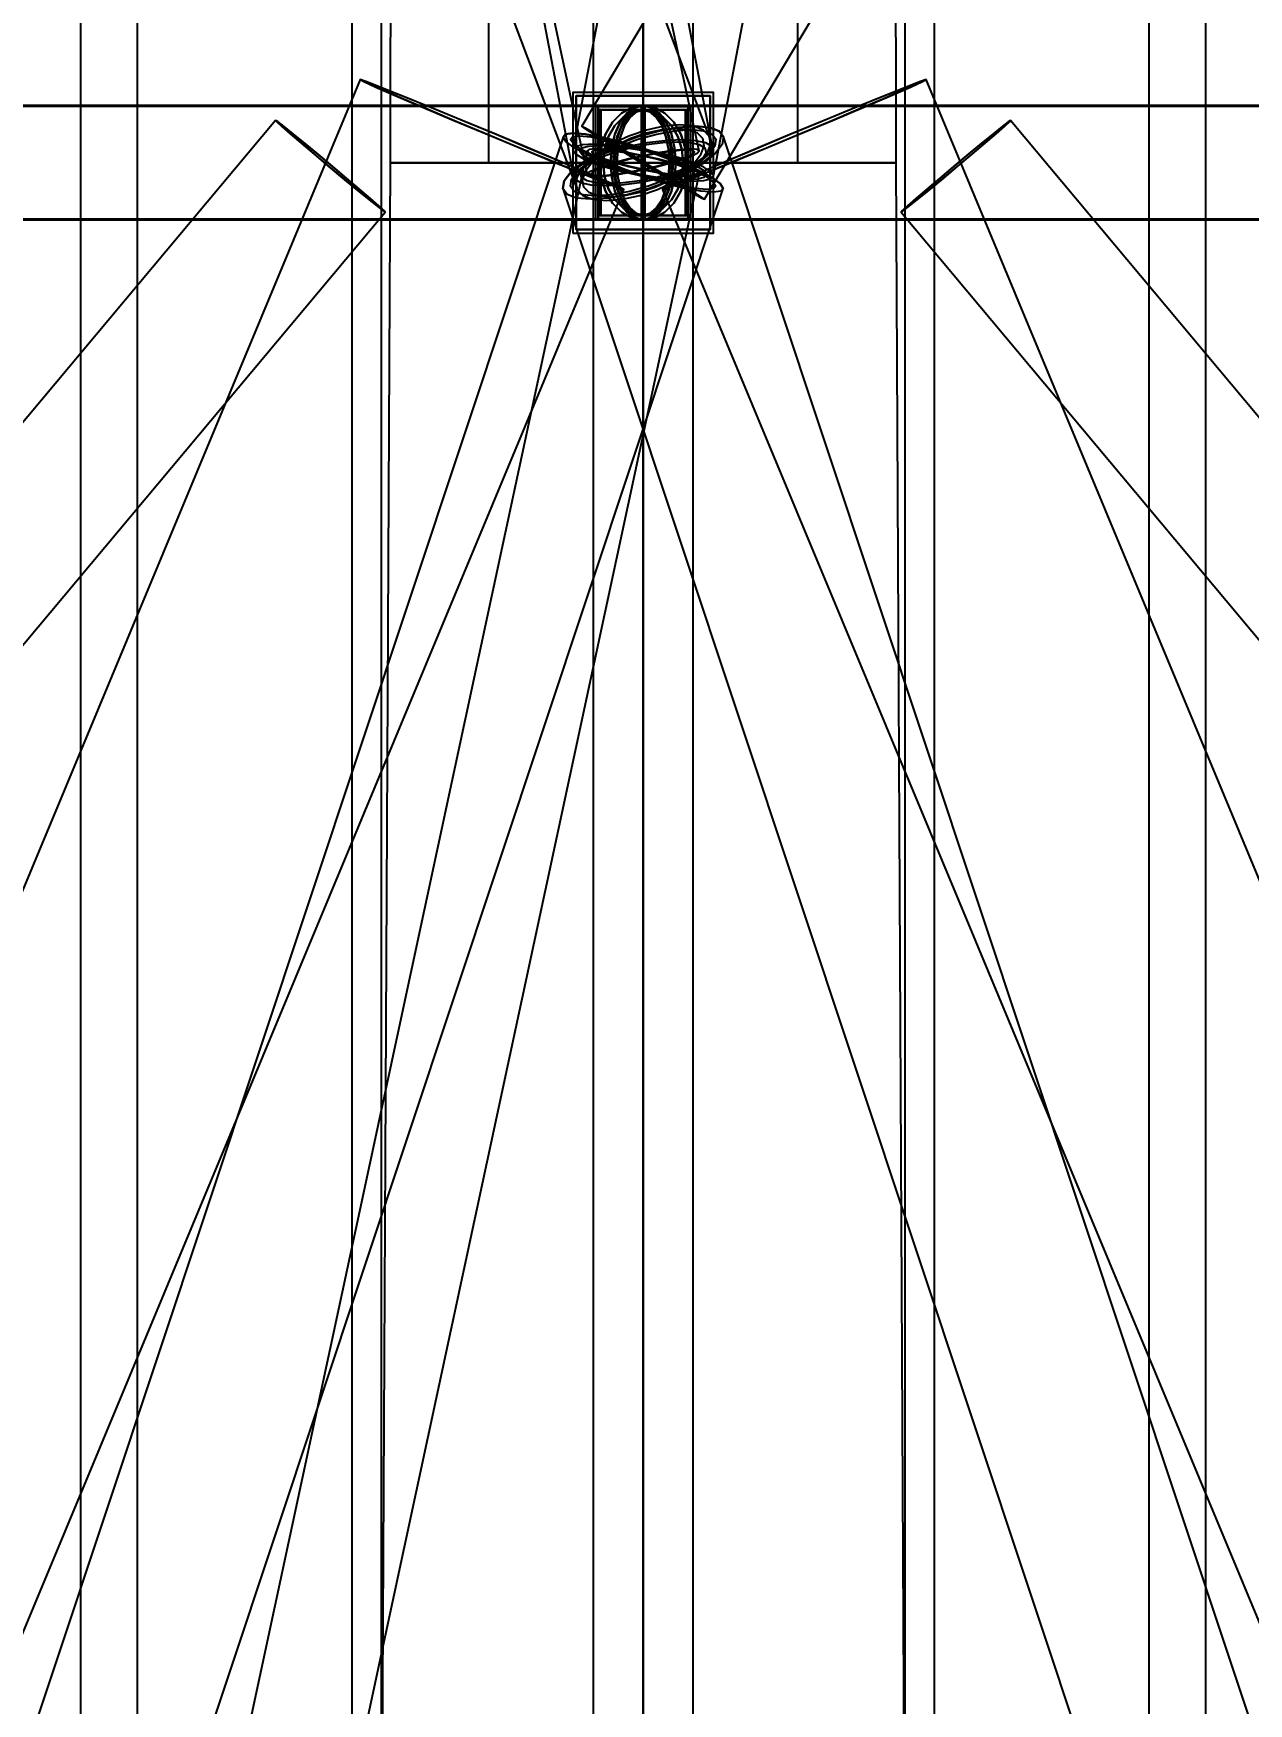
# Model space of a CAD drawing. Header units: millimetres. Extents: x -123812 to 252100, y -3000 to 639000.
# Drawn here: x -2169 to 2153, y 44520 to 50460 of the extents above; entities that cross this region are included whole.
import ezdxf

# ---------------------------------------------------------------- set-up
doc = ezdxf.new("R2010")
doc.units = ezdxf.units.MM
for name, color, linetype, lineweight in [('D-BMK-AXIS', 7, 'Continuous', 13), ('D-STR-CORE', 7, 'Continuous', 25), ('D-STR-DIM', 7, 'Continuous', 13), ('D-STR-STRC', 7, 'Continuous', 25)]:
    doc.layers.add(name, color=color, linetype=linetype, lineweight=lineweight)
doc.styles.add('OpenSansCondensed-Light', font='OpenSansCondensed-Light.ttf')
doc.styles.add('TOWER_UNICODE', font='Arial Unicode.ttf')
doc.dimstyles.new('EZDXF', dxfattribs={"dimtxt": 0.25, "dimasz": 0.175, "dimexe": 0.375, "dimexo": 0.125, "dimgap": 0.1, "dimtad": 1, "dimlfac": 100, "dimzin": 12, "dimdsep": 46, "dimtxsty": 'OpenSansCondensed-Light', "dimblk": 'ARCHTICK', "dimcen": 2.5, "dimazin": 3, "dimtfac": 0.5, "dimtmove": 2, "dimatfit": 3})

# ---------------------------------------------------------------- blocks, each defined once
blk = doc.blocks.new('_ARCHTICK')
at = {"color": 0, "linetype": 'BYBLOCK', "const_width": 0.15}
blk.add_lwpolyline([(-0.5, -0.5), (0.5, 0.5)], dxfattribs=at)

msp = doc.modelspace()

# ---------------------------------------------------------------- linework, layer by layer
at = {"layer": 'D-BMK-AXIS'}
msp.add_line((0, -3000), (0, 639000), dxfattribs=at)
at = {"layer": 'D-STR-CORE'}
for points in [[(-2828.4, 0), (-2828.4, 100000), (-1800, 100000), (-1800, 0)], [(-2828.4, 0), (-2828.4, 100000), (-1800, 100000), (-1800, 0)], [(-2000, 0), (-2000, 100000), (-931.7, 100000), (-931.7, 0)], [(-2000, 0), (-2000, 100000), (-931.7, 100000), (-931.7, 0)], [(-1035.3, 0), (-1035.3, 100000), (0, 100000), (0, 0)], [(-1035.3, 0), (-1035.3, 100000), (0, 100000), (0, 0)], [(0, 0), (0, 100000), (1035.3, 100000), (1035.3, 0)], [(0, 0), (0, 100000), (1035.3, 100000), (1035.3, 0)], [(931.7, 0), (931.7, 100000), (2000, 100000), (2000, 0)], [(931.7, 0), (931.7, 100000), (2000, 100000), (2000, 0)], [(1800, 0), (1800, 100000), (2828.4, 100000), (2828.4, 0)], [(1800, 0), (1800, 100000), (2828.4, 100000), (2828.4, 0)]]:
    msp.add_lwpolyline(points, close=True, dxfattribs=at)
at = {"layer": 'D-STR-STRC'}
for points in [[(-5568.1, 74958), (-198.7, 49958), (-192, 49952.9), (-172.1, 49951.1), (-140.5, 49952.6), (-99.4, 49957.3), (-51.4, 49965), (0, 49975), (51.4, 49986.7), (99.4, 49999.4), (140.5, 50012), (172.1, 50023.9), (192, 50034.1), (198.7, 50042), (-5170.6, 75042)], [(-5028.9, 74959.4), (-249.4, 49959.4), (-244.4, 49942.6), (-222.7, 49929.7), (-185.9, 49921.6), (-136.4, 49918.8), (-77.6, 49921.6), (-13.5, 49929.7), (51.6, 49942.6), (113.1, 49959.4), (166.9, 49979), (209.3, 50000), (237.5, 50021), (249.4, 50040.6), (-4530.1, 75040.6)], [(4529.9, 75046.1), (-249.6, 50046.1), (-241.1, 50032.2), (-216.2, 50016.2), (-176.5, 49999), (-124.8, 49982), (-64.6, 49966.1), (0, 49952.6), (64.6, 49942.3), (124.8, 49935.9), (176.5, 49933.9), (216.2, 49936.4), (241.1, 49943.2), (249.6, 49953.9), (5029.1, 74953.9)], [(7226.7, 62630), (-218.1, 50130), (-212.3, 50125.6), (-192.1, 50112.6), (-158.7, 50091.9), (-114.6, 50065), (-62.6, 50033.6), (-6.3, 50000), (50.3, 49966.4), (103.6, 49935), (149.8, 49908.1), (185.7, 49887.4), (209.1, 49874.4), (218.1, 49870), (7663, 62370)], [(-4950.6, 62405.1), (-235.3, 49905.1), (-214.2, 49883.7), (-178.5, 49870.3), (-130.6, 49865.7), (-73.8, 49870.3), (-12.1, 49883.7), (50.6, 49905.1), (109.7, 49932.9), (161.4, 49965.2), (202.1, 50000), (229, 50034.8), (240.3, 50067.1), (235.3, 50094.9), (-4480.1, 62594.9)], [(-5316.2, 37304.6), (-68.5, 49904.6), (-80.6, 49911.3), (-123.8, 49930.8), (-195.1, 49961.8), (-289.8, 50002.3), (-401.3, 50049.4), (-522.1, 50100), (-643.9, 50150.6), (-758.5, 50197.7), (-858, 50238.2), (-935.6, 50269.2), (-986.1, 50288.7), (-1006, 50295.4), (-6253.6, 37695.4)], [(6253.6, 37695.4), (1006, 50295.4), (986.1, 50288.7), (935.6, 50269.2), (858, 50238.2), (758.5, 50197.7), (643.9, 50150.6), (522.1, 50100), (401.3, 50049.4), (289.8, 50002.3), (195.1, 49961.8), (123.8, 49930.8), (80.6, 49911.3), (68.5, 49904.6), (5316.2, 37304.6)], [(-7648.3, 49796.8), (0, 49796.8), (1.5, 49803.7), (2.9, 49824), (4, 49856.3), (5, 49898.4), (5.5, 49947.4), (5.7, 50000), (5.5, 50052.6), (5, 50101.6), (4, 50143.7), (2.9, 50176), (1.5, 50196.3), (0, 50203.2), (-7648.3, 50203.2)], [(-5369.4, 49796.8), (0, 49796.8), (26.3, 49803.7), (50.8, 49824), (71.8, 49856.3), (88, 49898.4), (98.1, 49947.4), (101.6, 50000), (98.1, 50052.6), (88, 50101.6), (71.8, 50143.7), (50.8, 50176), (26.3, 50196.3), (0, 50203.2), (-5369.4, 50203.2)], [(-5369.4, 49796.8), (0, 49796.8), (26.3, 49803.7), (50.8, 49824), (71.8, 49856.3), (88, 49898.4), (98.1, 49947.4), (101.6, 50000), (98.1, 50052.6), (88, 50101.6), (71.8, 50143.7), (50.8, 50176), (26.3, 50196.3), (0, 50203.2), (-5369.4, 50203.2)], [(-4641.6, 49796.8), (0, 49796.8), (40, 49803.7), (77.2, 49824), (109.2, 49856.3), (133.7, 49898.4), (149.1, 49947.4), (154.4, 50000), (149.1, 50052.6), (133.7, 50101.6), (109.2, 50143.7), (77.2, 50176), (40, 50196.3), (0, 50203.2), (-4641.6, 50203.2)], [(-4641.6, 49796.8), (0, 49796.8), (30, 49803.7), (57.9, 49824), (82, 49856.3), (100.4, 49898.4), (111.9, 49947.4), (115.9, 50000), (111.9, 50052.6), (100.4, 50101.6), (82, 50143.7), (57.9, 50176), (30, 50196.3), (0, 50203.2), (-4641.6, 50203.2)], [(-4641.6, 49796.8), (0, 49796.8), (40, 49803.7), (77.2, 49824), (109.2, 49856.3), (133.7, 49898.4), (149.1, 49947.4), (154.4, 50000), (149.1, 50052.6), (133.7, 50101.6), (109.2, 50143.7), (77.2, 50176), (40, 50196.3), (0, 50203.2), (-4641.6, 50203.2)], [(4641.6, 50203.2), (0, 50203.2), (-40, 50196.3), (-77.2, 50176), (-109.2, 50143.7), (-133.7, 50101.6), (-149.1, 50052.6), (-154.4, 50000), (-149.1, 49947.4), (-133.7, 49898.4), (-109.2, 49856.3), (-77.2, 49824), (-40, 49803.7), (0, 49796.8), (4641.6, 49796.8)], [(4641.6, 50203.2), (0, 50203.2), (-40, 50196.3), (-77.2, 50176), (-109.2, 50143.7), (-133.7, 50101.6), (-149.1, 50052.6), (-154.4, 50000), (-149.1, 49947.4), (-133.7, 49898.4), (-109.2, 49856.3), (-77.2, 49824), (-40, 49803.7), (0, 49796.8), (4641.6, 49796.8)], [(4641.6, 50203.2), (0, 50203.2), (-30, 50196.3), (-57.9, 50176), (-82, 50143.7), (-100.4, 50101.6), (-111.9, 50052.6), (-115.9, 50000), (-111.9, 49947.4), (-100.4, 49898.4), (-82, 49856.3), (-57.9, 49824), (-30, 49803.7), (0, 49796.8), (4641.6, 49796.8)], [(5369.4, 50203.2), (0, 50203.2), (-26.3, 50196.3), (-50.8, 50176), (-71.8, 50143.7), (-88, 50101.6), (-98.1, 50052.6), (-101.6, 50000), (-98.1, 49947.4), (-88, 49898.4), (-71.8, 49856.3), (-50.8, 49824), (-26.3, 49803.7), (0, 49796.8), (5369.4, 49796.8)], [(5369.4, 50203.2), (0, 50203.2), (-26.3, 50196.3), (-50.8, 50176), (-71.8, 50143.7), (-88, 50101.6), (-98.1, 50052.6), (-101.6, 50000), (-98.1, 49947.4), (-88, 49898.4), (-71.8, 49856.3), (-50.8, 49824), (-26.3, 49803.7), (0, 49796.8), (5369.4, 49796.8)], [(7648.3, 50203.2), (0, 50203.2), (-1.5, 50196.3), (-2.9, 50176), (-4, 50143.7), (-5, 50101.6), (-5.5, 50052.6), (-5.7, 50000), (-5.5, 49947.4), (-5, 49898.4), (-4, 49856.3), (-2.9, 49824), (-1.5, 49803.7), (0, 49796.8), (7648.3, 49796.8)], [(-11235.9, 37495.8), (-917.8, 49824.6), (-922.5, 49830.2), (-940.2, 49846.5), (-969.6, 49872.4), (-1008.8, 49906.2), (-1055, 49945.5), (-1105.1, 49987.7), (-1155.7, 50029.9), (-1203.4, 50069.2), (-1244.9, 50103), (-1277.4, 50128.9), (-1298.6, 50145.2), (-1307.1, 50150.7), (-11625.2, 37822)], [(11625.2, 37822), (1307.1, 50150.7), (1298.6, 50145.2), (1277.4, 50128.9), (1244.9, 50103), (1203.4, 50069.2), (1155.7, 50029.9), (1105.1, 49987.7), (1055, 49945.5), (1008.8, 49906.2), (969.6, 49872.4), (940.2, 49846.5), (922.5, 49830.2), (917.8, 49824.6), (11235.9, 37495.8)], [(-3873.4, 37408.9), (285, 49908.9), (273.8, 49925.6), (243.9, 49947.4), (197.4, 49972.8), (137.5, 50000), (68.2, 50027.2), (-5.8, 50052.6), (-79.4, 50074.4), (-147.5, 50091.1), (-205.6, 50101.6), (-249.7, 50105.2), (-276.8, 50101.6), (-285, 50091.1), (-4443.5, 37591.1)], [(4443.9, 37592), (285.4, 50092), (270.3, 50112.6), (236.7, 50125.6), (186.9, 50130.1), (124.5, 50125.6), (53.5, 50112.6), (-21.1, 50092), (-94.2, 50065), (-160.9, 50033.7), (-216.7, 50000), (-257.7, 49966.3), (-281.2, 49935), (-285.4, 49908), (3873, 37408)], [(-5170.6, 24958), (198.7, 49958), (192, 49965.9), (172.1, 49976.1), (140.5, 49988), (99.4, 50000.6), (51.4, 50013.3), (0, 50025), (-51.4, 50035), (-99.4, 50042.7), (-140.5, 50047.4), (-172.1, 50048.9), (-192, 50047.1), (-198.7, 50042), (-5568.1, 25042)]]:
    msp.add_lwpolyline(points, dxfattribs=at)
for points in [[(-177.8, 50000), (177.8, 50000), (177.8, 75000), (-177.8, 75000)], [(-177.8, 50000), (177.8, 50000), (177.8, 75000), (-177.8, 75000)], [(-900, 50000), (900, 50000), (883.5, 62500), (-883.5, 62500)], [(-900, 50000), (900, 50000), (883.5, 62500), (-883.5, 62500)], [(-550, 50000), (550, 50000), (548.8, 62500), (-548.8, 62500)], [(-552.4, 50100), (-430.6, 50049.4), (-316, 50002.3), (-216.5, 49961.8), (-138.9, 49930.8), (-88.4, 49911.3), (-68.5, 49904.6), (-80.6, 49911.3), (-123.8, 49930.8), (-195.1, 49961.8), (-289.8, 50002.3), (-401.3, 50049.4), (-522.1, 50100), (-643.9, 50150.6), (-758.5, 50197.7), (-858, 50238.2), (-935.6, 50269.2), (-986.1, 50288.7), (-1006, 50295.4), (-993.9, 50288.7), (-950.7, 50269.2), (-879.4, 50238.2), (-784.7, 50197.7), (-673.2, 50150.6)], [(-551.2, 50100), (-439, 50053.4), (-333.4, 50010), (-241.8, 49972.7), (-170.3, 49944.1), (-123.8, 49926.1), (-105.4, 49920), (-116.5, 49926.1), (-156.3, 49944.1), (-222.1, 49972.7), (-309.3, 50010), (-412, 50053.4), (-523.3, 50100), (-635.5, 50146.6), (-741.1, 50190), (-832.7, 50227.3), (-904.2, 50255.9), (-950.7, 50273.9), (-969.1, 50280), (-958, 50273.9), (-918.2, 50255.9), (-852.4, 50227.3), (-765.2, 50190), (-662.5, 50146.6)], [(522.1, 50100), (401.3, 50049.4), (289.8, 50002.3), (195.1, 49961.8), (123.8, 49930.8), (80.6, 49911.3), (68.5, 49904.6), (88.4, 49911.3), (138.9, 49930.8), (216.5, 49961.8), (316, 50002.3), (430.6, 50049.4), (552.4, 50100), (673.2, 50150.6), (784.7, 50197.7), (879.4, 50238.2), (950.7, 50269.2), (993.9, 50288.7), (1006, 50295.4), (986.1, 50288.7), (935.6, 50269.2), (858, 50238.2), (758.5, 50197.7), (643.9, 50150.6)], [(523.3, 50100), (412, 50053.4), (309.3, 50010), (222.1, 49972.7), (156.3, 49944.1), (116.5, 49926.1), (105.4, 49920), (123.8, 49926.1), (170.3, 49944.1), (241.8, 49972.7), (333.4, 50010), (439, 50053.4), (551.2, 50100), (662.5, 50146.6), (765.2, 50190), (852.4, 50227.3), (918.2, 50255.9), (958, 50273.9), (969.1, 50280), (950.7, 50273.9), (904.2, 50255.9), (832.7, 50227.3), (741.1, 50190), (635.5, 50146.6)], [(-13832.8, 49800), (5.5, 49800), (5.5, 50200), (-13832.8, 50200)], [(-8521, 49800), (169.4, 49800), (169.4, 50200), (-8521, 50200)], [(-8511.5, 49800), (159.8, 49800), (159.8, 50200), (-8511.5, 50200)], [(-250, 49750), (250, 49750), (250, 50250), (-250, 50250)], [(-250, 49750), (250, 49750), (250, 50250), (-250, 50250)], [(-238, 50238), (238, 50238), (238, 49762), (-238, 49762)], [(238, 50238), (-238, 50238), (-238, 49762), (238, 49762)], [(169.4, 50200), (-169.4, 50200), (-169.4, 49800), (169.4, 49800)], [(159.8, 50200), (-159.8, 50200), (-159.8, 49800), (159.8, 49800)], [(-159.8, 49800), (8511.5, 49800), (8511.5, 50200), (-159.8, 50200)], [(-159.8, 50200), (159.8, 50200), (159.8, 49800), (-159.8, 49800)], [(-154.4, 50000), (-149.1, 49947.4), (-133.7, 49898.4), (-109.2, 49856.3), (-77.2, 49824), (-40, 49803.7), (0, 49796.8), (40, 49803.7), (77.2, 49824), (109.2, 49856.3), (133.7, 49898.4), (149.1, 49947.4), (154.4, 50000), (149.1, 50052.6), (133.7, 50101.6), (109.2, 50143.7), (77.2, 50176), (40, 50196.3), (0, 50203.2), (-40, 50196.3), (-77.2, 50176), (-109.2, 50143.7), (-133.7, 50101.6), (-149.1, 50052.6)], [(154.4, 50000), (149.1, 49947.4), (133.7, 49898.4), (109.2, 49856.3), (77.2, 49824), (40, 49803.7), (0, 49796.8), (-40, 49803.7), (-77.2, 49824), (-109.2, 49856.3), (-133.7, 49898.4), (-149.1, 49947.4), (-154.4, 50000), (-149.1, 50052.6), (-133.7, 50101.6), (-109.2, 50143.7), (-77.2, 50176), (-40, 50196.3), (0, 50203.2), (40, 50196.3), (77.2, 50176), (109.2, 50143.7), (133.7, 50101.6), (149.1, 50052.6)], [(-154.4, 50000), (-149.1, 49947.4), (-133.7, 49898.4), (-109.2, 49856.3), (-77.2, 49824), (-40, 49803.7), (0, 49796.8), (40, 49803.7), (77.2, 49824), (109.2, 49856.3), (133.7, 49898.4), (149.1, 49947.4), (154.4, 50000), (149.1, 50052.6), (133.7, 50101.6), (109.2, 50143.7), (77.2, 50176), (40, 50196.3), (0, 50203.2), (-40, 50196.3), (-77.2, 50176), (-109.2, 50143.7), (-133.7, 50101.6), (-149.1, 50052.6)], [(154.4, 50000), (149.1, 49947.4), (133.7, 49898.4), (109.2, 49856.3), (77.2, 49824), (40, 49803.7), (0, 49796.8), (-40, 49803.7), (-77.2, 49824), (-109.2, 49856.3), (-133.7, 49898.4), (-149.1, 49947.4), (-154.4, 50000), (-149.1, 50052.6), (-133.7, 50101.6), (-109.2, 50143.7), (-77.2, 50176), (-40, 50196.3), (0, 50203.2), (40, 50196.3), (77.2, 50176), (109.2, 50143.7), (133.7, 50101.6), (149.1, 50052.6)], [(115.9, 50000), (111.9, 49947.4), (100.4, 49898.4), (82, 49856.3), (57.9, 49824), (30, 49803.7), (0, 49796.8), (-30, 49803.7), (-57.9, 49824), (-82, 49856.3), (-100.4, 49898.4), (-111.9, 49947.4), (-115.9, 50000), (-111.9, 50052.6), (-100.4, 50101.6), (-82, 50143.7), (-57.9, 50176), (-30, 50196.3), (0, 50203.2), (30, 50196.3), (57.9, 50176), (82, 50143.7), (100.4, 50101.6), (111.9, 50052.6)], [(-115.9, 50000), (-111.9, 49947.4), (-100.4, 49898.4), (-82, 49856.3), (-57.9, 49824), (-30, 49803.7), (0, 49796.8), (30, 49803.7), (57.9, 49824), (82, 49856.3), (100.4, 49898.4), (111.9, 49947.4), (115.9, 50000), (111.9, 50052.6), (100.4, 50101.6), (82, 50143.7), (57.9, 50176), (30, 50196.3), (0, 50203.2), (-30, 50196.3), (-57.9, 50176), (-82, 50143.7), (-100.4, 50101.6), (-111.9, 50052.6)], [(-101.6, 50000), (-98.1, 49947.4), (-88, 49898.4), (-71.8, 49856.3), (-50.8, 49824), (-26.3, 49803.7), (0, 49796.8), (26.3, 49803.7), (50.8, 49824), (71.8, 49856.3), (88, 49898.4), (98.1, 49947.4), (101.6, 50000), (98.1, 50052.6), (88, 50101.6), (71.8, 50143.7), (50.8, 50176), (26.3, 50196.3), (0, 50203.2), (-26.3, 50196.3), (-50.8, 50176), (-71.8, 50143.7), (-88, 50101.6), (-98.1, 50052.6)], [(-101.6, 50000), (-98.1, 49947.4), (-88, 49898.4), (-71.8, 49856.3), (-50.8, 49824), (-26.3, 49803.7), (0, 49796.8), (26.3, 49803.7), (50.8, 49824), (71.8, 49856.3), (88, 49898.4), (98.1, 49947.4), (101.6, 50000), (98.1, 50052.6), (88, 50101.6), (71.8, 50143.7), (50.8, 50176), (26.3, 50196.3), (0, 50203.2), (-26.3, 50196.3), (-50.8, 50176), (-71.8, 50143.7), (-88, 50101.6), (-98.1, 50052.6)], [(101.6, 50000), (98.1, 49947.4), (88, 49898.4), (71.8, 49856.3), (50.8, 49824), (26.3, 49803.7), (0, 49796.8), (-26.3, 49803.7), (-50.8, 49824), (-71.8, 49856.3), (-88, 49898.4), (-98.1, 49947.4), (-101.6, 50000), (-98.1, 50052.6), (-88, 50101.6), (-71.8, 50143.7), (-50.8, 50176), (-26.3, 50196.3), (0, 50203.2), (26.3, 50196.3), (50.8, 50176), (71.8, 50143.7), (88, 50101.6), (98.1, 50052.6)], [(101.6, 50000), (98.1, 49947.4), (88, 49898.4), (71.8, 49856.3), (50.8, 49824), (26.3, 49803.7), (0, 49796.8), (-26.3, 49803.7), (-50.8, 49824), (-71.8, 49856.3), (-88, 49898.4), (-98.1, 49947.4), (-101.6, 50000), (-98.1, 50052.6), (-88, 50101.6), (-71.8, 50143.7), (-50.8, 50176), (-26.3, 50196.3), (0, 50203.2), (26.3, 50196.3), (50.8, 50176), (71.8, 50143.7), (88, 50101.6), (98.1, 50052.6)], [(-5.7, 50000), (-5.5, 49947.4), (-5, 49898.4), (-4, 49856.3), (-2.9, 49824), (-1.5, 49803.7), (0, 49796.8), (1.5, 49803.7), (2.9, 49824), (4, 49856.3), (5, 49898.4), (5.5, 49947.4), (5.7, 50000), (5.5, 50052.6), (5, 50101.6), (4, 50143.7), (2.9, 50176), (1.5, 50196.3), (0, 50203.2), (-1.5, 50196.3), (-2.9, 50176), (-4, 50143.7), (-5, 50101.6), (-5.5, 50052.6)], [(5.7, 50000), (5.5, 49947.4), (5, 49898.4), (4, 49856.3), (2.9, 49824), (1.5, 49803.7), (0, 49796.8), (-1.5, 49803.7), (-2.9, 49824), (-4, 49856.3), (-5, 49898.4), (-5.5, 49947.4), (-5.7, 50000), (-5.5, 50052.6), (-5, 50101.6), (-4, 50143.7), (-2.9, 50176), (-1.5, 50196.3), (0, 50203.2), (1.5, 50196.3), (2.9, 50176), (4, 50143.7), (5, 50101.6), (5.5, 50052.6)], [(5.5, 50200), (-5.5, 50200), (-5.5, 49800), (5.5, 49800)], [(-5.5, 49800), (13832.8, 49800), (13832.8, 50200), (-5.5, 50200)], [(-5.5, 50200), (5.5, 50200), (5.5, 49800), (-5.5, 49800)], [(-1119.8, 49987.7), (-1069.2, 49945.5), (-1021.5, 49906.2), (-980, 49872.4), (-947.6, 49846.5), (-926.3, 49830.2), (-917.8, 49824.6), (-922.5, 49830.2), (-940.2, 49846.5), (-969.6, 49872.4), (-1008.8, 49906.2), (-1055, 49945.5), (-1105.1, 49987.7), (-1155.7, 50029.9), (-1203.4, 50069.2), (-1244.9, 50103), (-1277.4, 50128.9), (-1298.6, 50145.2), (-1307.1, 50150.7), (-1302.4, 50145.2), (-1284.7, 50128.9), (-1255.3, 50103), (-1216.2, 50069.2), (-1170, 50029.9)], [(-1119.1, 49987.7), (-1073.5, 49949.6), (-1030.5, 49914.2), (-993.1, 49883.7), (-963.8, 49860.4), (-944.7, 49845.7), (-937, 49840.7), (-941.2, 49845.7), (-957.2, 49860.4), (-983.7, 49883.7), (-1019, 49914.2), (-1060.6, 49949.6), (-1105.8, 49987.7), (-1151.5, 50025.7), (-1194.5, 50061.2), (-1231.9, 50091.6), (-1261.2, 50115), (-1280.3, 50129.7), (-1288, 50134.7), (-1283.7, 50129.7), (-1267.8, 50115), (-1241.3, 50091.6), (-1206, 50061.2), (-1164.3, 50025.7)], [(-202.1, 50000), (-229, 49965.2), (-240.3, 49932.9), (-235.3, 49905.1), (-214.2, 49883.7), (-178.5, 49870.3), (-130.6, 49865.7), (-73.8, 49870.3), (-12.1, 49883.7), (50.6, 49905.1), (109.7, 49932.9), (161.4, 49965.2), (202.1, 50000), (229, 50034.8), (240.3, 50067.1), (235.3, 50094.9), (214.2, 50116.3), (178.5, 50129.7), (130.6, 50134.3), (73.8, 50129.7), (12.1, 50116.3), (-50.6, 50094.9), (-109.7, 50067.1), (-161.4, 50034.8)], [(159.2, 50188), (-159.2, 50188), (-159.2, 49812), (159.2, 49812)], [(150.2, 50188), (-150.2, 50188), (-150.2, 49812), (150.2, 49812)], [(-150.2, 50188), (150.2, 50188), (150.2, 49812), (-150.2, 49812)], [(-142.2, 50000), (-137.4, 49951.5), (-123.2, 49906.4), (-100.6, 49867.6), (-71.1, 49837.9), (-36.8, 49819.2), (0, 49812.8), (36.8, 49819.2), (71.1, 49837.9), (100.6, 49867.6), (123.2, 49906.4), (137.4, 49951.5), (142.2, 50000), (137.4, 50048.5), (123.2, 50093.6), (100.6, 50132.4), (71.1, 50162.1), (36.8, 50180.8), (0, 50187.2), (-36.8, 50180.8), (-71.1, 50162.1), (-100.6, 50132.4), (-123.2, 50093.6), (-137.4, 50048.5)], [(142.2, 50000), (137.4, 49951.5), (123.2, 49906.4), (100.6, 49867.6), (71.1, 49837.9), (36.8, 49819.2), (0, 49812.8), (-36.8, 49819.2), (-71.1, 49837.9), (-100.6, 49867.6), (-123.2, 49906.4), (-137.4, 49951.5), (-142.2, 50000), (-137.4, 50048.5), (-123.2, 50093.6), (-100.6, 50132.4), (-71.1, 50162.1), (-36.8, 50180.8), (0, 50187.2), (36.8, 50180.8), (71.1, 50162.1), (100.6, 50132.4), (123.2, 50093.6), (137.4, 50048.5)], [(-142.2, 50000), (-137.4, 49951.5), (-123.2, 49906.4), (-100.6, 49867.6), (-71.1, 49837.9), (-36.8, 49819.2), (0, 49812.8), (36.8, 49819.2), (71.1, 49837.9), (100.6, 49867.6), (123.2, 49906.4), (137.4, 49951.5), (142.2, 50000), (137.4, 50048.5), (123.2, 50093.6), (100.6, 50132.4), (71.1, 50162.1), (36.8, 50180.8), (0, 50187.2), (-36.8, 50180.8), (-71.1, 50162.1), (-100.6, 50132.4), (-123.2, 50093.6), (-137.4, 50048.5)], [(142.2, 50000), (137.4, 49951.5), (123.2, 49906.4), (100.6, 49867.6), (71.1, 49837.9), (36.8, 49819.2), (0, 49812.8), (-36.8, 49819.2), (-71.1, 49837.9), (-100.6, 49867.6), (-123.2, 49906.4), (-137.4, 49951.5), (-142.2, 50000), (-137.4, 50048.5), (-123.2, 50093.6), (-100.6, 50132.4), (-71.1, 50162.1), (-36.8, 50180.8), (0, 50187.2), (36.8, 50180.8), (71.1, 50162.1), (100.6, 50132.4), (123.2, 50093.6), (137.4, 50048.5)], [(106.8, 50000), (103.1, 49951.5), (92.5, 49906.4), (75.5, 49867.6), (53.4, 49837.9), (27.6, 49819.2), (0, 49812.8), (-27.6, 49819.2), (-53.4, 49837.9), (-75.5, 49867.6), (-92.5, 49906.4), (-103.1, 49951.5), (-106.8, 50000), (-103.1, 50048.5), (-92.5, 50093.6), (-75.5, 50132.4), (-53.4, 50162.1), (-27.6, 50180.8), (0, 50187.2), (27.6, 50180.8), (53.4, 50162.1), (75.5, 50132.4), (92.5, 50093.6), (103.1, 50048.5)], [(-106.8, 50000), (-103.1, 49951.5), (-92.5, 49906.4), (-75.5, 49867.6), (-53.4, 49837.9), (-27.6, 49819.2), (0, 49812.8), (27.6, 49819.2), (53.4, 49837.9), (75.5, 49867.6), (92.5, 49906.4), (103.1, 49951.5), (106.8, 50000), (103.1, 50048.5), (92.5, 50093.6), (75.5, 50132.4), (53.4, 50162.1), (27.6, 50180.8), (0, 50187.2), (-27.6, 50180.8), (-53.4, 50162.1), (-75.5, 50132.4), (-92.5, 50093.6), (-103.1, 50048.5)], [(-93.6, 50000), (-90.4, 49951.5), (-81.1, 49906.4), (-66.2, 49867.6), (-46.8, 49837.9), (-24.2, 49819.2), (0, 49812.8), (24.2, 49819.2), (46.8, 49837.9), (66.2, 49867.6), (81.1, 49906.4), (90.4, 49951.5), (93.6, 50000), (90.4, 50048.5), (81.1, 50093.6), (66.2, 50132.4), (46.8, 50162.1), (24.2, 50180.8), (0, 50187.2), (-24.2, 50180.8), (-46.8, 50162.1), (-66.2, 50132.4), (-81.1, 50093.6), (-90.4, 50048.5)], [(-93.6, 50000), (-90.4, 49951.5), (-81.1, 49906.4), (-66.2, 49867.6), (-46.8, 49837.9), (-24.2, 49819.2), (0, 49812.8), (24.2, 49819.2), (46.8, 49837.9), (66.2, 49867.6), (81.1, 49906.4), (90.4, 49951.5), (93.6, 50000), (90.4, 50048.5), (81.1, 50093.6), (66.2, 50132.4), (46.8, 50162.1), (24.2, 50180.8), (0, 50187.2), (-24.2, 50180.8), (-46.8, 50162.1), (-66.2, 50132.4), (-81.1, 50093.6), (-90.4, 50048.5)], [(93.6, 50000), (90.4, 49951.5), (81.1, 49906.4), (66.2, 49867.6), (46.8, 49837.9), (24.2, 49819.2), (0, 49812.8), (-24.2, 49819.2), (-46.8, 49837.9), (-66.2, 49867.6), (-81.1, 49906.4), (-90.4, 49951.5), (-93.6, 50000), (-90.4, 50048.5), (-81.1, 50093.6), (-66.2, 50132.4), (-46.8, 50162.1), (-24.2, 50180.8), (0, 50187.2), (24.2, 50180.8), (46.8, 50162.1), (66.2, 50132.4), (81.1, 50093.6), (90.4, 50048.5)], [(93.6, 50000), (90.4, 49951.5), (81.1, 49906.4), (66.2, 49867.6), (46.8, 49837.9), (24.2, 49819.2), (0, 49812.8), (-24.2, 49819.2), (-46.8, 49837.9), (-66.2, 49867.6), (-81.1, 49906.4), (-90.4, 49951.5), (-93.6, 50000), (-90.4, 50048.5), (-81.1, 50093.6), (-66.2, 50132.4), (-46.8, 50162.1), (-24.2, 50180.8), (0, 50187.2), (24.2, 50180.8), (46.8, 50162.1), (66.2, 50132.4), (81.1, 50093.6), (90.4, 50048.5)], [(-5.3, 50000), (-5.1, 49951.5), (-4.6, 49906.4), (-3.7, 49867.6), (-2.6, 49837.9), (-1.4, 49819.2), (0, 49812.8), (1.4, 49819.2), (2.6, 49837.9), (3.7, 49867.6), (4.6, 49906.4), (5.1, 49951.5), (5.3, 50000), (5.1, 50048.5), (4.6, 50093.6), (3.7, 50132.4), (2.6, 50162.1), (1.4, 50180.8), (0, 50187.2), (-1.4, 50180.8), (-2.6, 50162.1), (-3.7, 50132.4), (-4.6, 50093.6), (-5.1, 50048.5)], [(5.3, 50000), (5.1, 49951.5), (4.6, 49906.4), (3.7, 49867.6), (2.6, 49837.9), (1.4, 49819.2), (0, 49812.8), (-1.4, 49819.2), (-2.6, 49837.9), (-3.7, 49867.6), (-4.6, 49906.4), (-5.1, 49951.5), (-5.3, 50000), (-5.1, 50048.5), (-4.6, 50093.6), (-3.7, 50132.4), (-2.6, 50162.1), (-1.4, 50180.8), (0, 50187.2), (1.4, 50180.8), (2.6, 50162.1), (3.7, 50132.4), (4.6, 50093.6), (5.1, 50048.5)], [(5.1, 50188), (-5.1, 50188), (-5.1, 49812), (5.1, 49812)], [(-5.1, 50188), (5.1, 50188), (5.1, 49812), (-5.1, 49812)], [(1105.1, 49987.7), (1055, 49945.5), (1008.8, 49906.2), (969.6, 49872.4), (940.2, 49846.5), (922.5, 49830.2), (917.8, 49824.6), (926.3, 49830.2), (947.6, 49846.5), (980, 49872.4), (1021.5, 49906.2), (1069.2, 49945.5), (1119.8, 49987.7), (1170, 50029.9), (1216.2, 50069.2), (1255.3, 50103), (1284.7, 50128.9), (1302.4, 50145.2), (1307.1, 50150.7), (1298.6, 50145.2), (1277.4, 50128.9), (1244.9, 50103), (1203.4, 50069.2), (1155.7, 50029.9)], [(1105.8, 49987.7), (1060.6, 49949.6), (1019, 49914.2), (983.7, 49883.7), (957.2, 49860.4), (941.2, 49845.7), (937, 49840.7), (944.7, 49845.7), (963.8, 49860.4), (993.1, 49883.7), (1030.5, 49914.2), (1073.5, 49949.6), (1119.1, 49987.7), (1164.3, 50025.7), (1206, 50061.2), (1241.3, 50091.6), (1267.8, 50115), (1283.7, 50129.7), (1288, 50134.7), (1280.3, 50129.7), (1261.2, 50115), (1231.9, 50091.6), (1194.5, 50061.2), (1151.5, 50025.7)], [(216.7, 50000), (160.9, 49966.3), (94.2, 49935), (21.1, 49908), (-53.5, 49887.4), (-124.5, 49874.4), (-186.9, 49869.9), (-236.7, 49874.4), (-270.3, 49887.4), (-285.4, 49908), (-281.2, 49935), (-257.7, 49966.3), (-216.7, 50000), (-160.9, 50033.7), (-94.2, 50065), (-21.1, 50092), (53.5, 50112.6), (124.5, 50125.6), (186.9, 50130.1), (236.7, 50125.6), (270.3, 50112.6), (285.4, 50092), (281.2, 50065), (257.7, 50033.7)], [(137.5, 50000), (197.4, 49972.8), (243.9, 49947.4), (273.8, 49925.6), (285, 49908.9), (276.8, 49898.4), (249.7, 49894.8), (205.6, 49898.4), (147.5, 49908.9), (79.4, 49925.6), (5.8, 49947.4), (-68.2, 49972.8), (-137.5, 50000), (-197.4, 50027.2), (-243.9, 50052.6), (-273.8, 50074.4), (-285, 50091.1), (-276.8, 50101.6), (-249.7, 50105.2), (-205.6, 50101.6), (-147.5, 50091.1), (-79.4, 50074.4), (-5.8, 50052.6), (68.2, 50027.2)], [(196.5, 50000), (145.9, 49969.5), (85.4, 49941), (19.1, 49916.6), (-48.5, 49897.9), (-112.9, 49886.1), (-169.5, 49882.1), (-214.6, 49886.1), (-245, 49897.9), (-258.8, 49916.6), (-254.9, 49941), (-233.7, 49969.5), (-196.5, 50000), (-145.9, 50030.5), (-85.4, 50059), (-19.1, 50083.4), (48.5, 50102.1), (112.9, 50113.9), (169.5, 50117.9), (214.6, 50113.9), (245, 50102.1), (258.8, 50083.4), (254.9, 50059), (233.7, 50030.5)], [(124.7, 50000), (179, 49975.3), (221.2, 49952.3), (248.2, 49932.6), (258.4, 49917.4), (251, 49907.9), (226.4, 49904.7), (186.4, 49907.9), (133.7, 49917.4), (72, 49932.6), (5.2, 49952.3), (-61.8, 49975.3), (-124.7, 50000), (-179, 50024.7), (-221.2, 50047.7), (-248.2, 50067.4), (-258.4, 50082.6), (-251, 50092.1), (-226.4, 50095.3), (-186.4, 50092.1), (-133.7, 50082.6), (-72, 50067.4), (-5.2, 50047.7), (61.8, 50024.7)], [(-209.3, 50000), (-237.5, 49979), (-249.4, 49959.4), (-244.4, 49942.6), (-222.7, 49929.7), (-185.9, 49921.6), (-136.4, 49918.8), (-77.6, 49921.6), (-13.5, 49929.7), (51.6, 49942.6), (113.1, 49959.4), (166.9, 49979), (209.3, 50000), (237.5, 50021), (249.4, 50040.6), (244.4, 50057.4), (222.7, 50070.3), (185.9, 50078.4), (136.4, 50081.2), (77.6, 50078.4), (13.5, 50070.3), (-51.6, 50057.4), (-113.1, 50040.6), (-166.9, 50021)], [(6.3, 50000), (62.6, 49966.4), (114.6, 49935), (158.7, 49908.1), (192.1, 49887.4), (212.3, 49874.4), (218.1, 49870), (209.1, 49874.4), (185.7, 49887.4), (149.8, 49908.1), (103.6, 49935), (50.3, 49966.4), (-6.3, 50000), (-62.6, 50033.6), (-114.6, 50065), (-158.7, 50091.9), (-192.1, 50112.6), (-212.3, 50125.6), (-218.1, 50130), (-209.1, 50125.6), (-185.7, 50112.6), (-149.8, 50091.9), (-103.6, 50065), (-50.3, 50033.6)], [(-182.2, 50000), (-206.5, 49968.7), (-216.7, 49939.5), (-212.1, 49914.4), (-193.1, 49895.2), (-160.9, 49883.1), (-117.7, 49878.9), (-66.6, 49883.1), (-10.9, 49895.2), (45.6, 49914.4), (98.9, 49939.5), (145.5, 49968.7), (182.2, 50000), (206.5, 50031.3), (216.7, 50060.5), (212.1, 50085.6), (193.1, 50104.8), (160.9, 50116.9), (117.7, 50121.1), (66.6, 50116.9), (10.9, 50104.8), (-45.6, 50085.6), (-98.9, 50060.5), (-145.5, 50031.3)], [(5.7, 50000), (56.4, 49969.7), (103.3, 49941.4), (143.1, 49917.1), (173.2, 49898.5), (191.4, 49886.8), (196.7, 49882.8), (188.5, 49886.8), (167.5, 49898.5), (135, 49917.1), (93.4, 49941.4), (45.4, 49969.7), (-5.7, 50000), (-56.4, 50030.3), (-103.3, 50058.6), (-143.1, 50082.9), (-173.2, 50101.5), (-191.4, 50113.2), (-196.7, 50117.2), (-188.5, 50113.2), (-167.5, 50101.5), (-135, 50082.9), (-93.4, 50058.6), (-45.4, 50030.3)], [(0, 50047.4), (-64.6, 50057.7), (-124.8, 50064.1), (-176.5, 50066.1), (-216.2, 50063.6), (-241.1, 50056.8), (-249.6, 50046.1), (-241.1, 50032.2), (-216.2, 50016.2), (-176.5, 49999), (-124.8, 49982), (-64.6, 49966.1), (0, 49952.6), (64.6, 49942.3), (124.8, 49935.9), (176.5, 49933.9), (216.2, 49936.4), (241.1, 49943.2), (249.6, 49953.9), (241.1, 49967.8), (216.2, 49983.8), (176.5, 50001), (124.8, 50018), (64.6, 50033.9)], [(0, 50042.7), (-58.3, 50052), (-112.5, 50057.8), (-159.1, 50059.6), (-194.9, 50057.3), (-217.4, 50051.2), (-225.1, 50041.5), (-217.4, 50029.1), (-194.9, 50014.6), (-159.1, 49999.1), (-112.5, 49983.7), (-58.3, 49969.5), (0, 49957.3), (58.3, 49948), (112.5, 49942.2), (159.1, 49940.4), (194.9, 49942.7), (217.4, 49948.8), (225.1, 49958.5), (217.4, 49970.9), (194.9, 49985.4), (159.1, 50000.9), (112.5, 50016.3), (58.3, 50030.5)], [(-188.7, 50000), (-214.1, 49981.1), (-224.9, 49963.4), (-220.4, 49948.2), (-200.8, 49936.6), (-167.6, 49929.3), (-123, 49926.8), (-69.9, 49929.3), (-12.1, 49936.6), (46.5, 49948.2), (101.9, 49963.4), (150.4, 49981.1), (188.7, 50000), (214.1, 50018.9), (224.9, 50036.6), (220.4, 50051.8), (200.8, 50063.4), (167.6, 50070.7), (123, 50073.2), (69.9, 50070.7), (12.1, 50063.4), (-46.5, 50051.8), (-101.9, 50036.6), (-150.4, 50018.9)], [(0, 50025), (-51.4, 50035), (-99.4, 50042.7), (-140.5, 50047.4), (-172.1, 50048.9), (-192, 50047.1), (-198.7, 50042), (-192, 50034.1), (-172.1, 50023.9), (-140.5, 50012), (-99.4, 49999.4), (-51.4, 49986.7), (0, 49975), (51.4, 49965), (99.4, 49957.3), (140.5, 49952.6), (172.1, 49951.1), (192, 49952.9), (198.7, 49958), (192, 49965.9), (172.1, 49976.1), (140.5, 49988), (99.4, 50000.6), (51.4, 50013.3)], [(0, 50025), (-51.4, 50013.3), (-99.4, 50000.6), (-140.5, 49988), (-172.1, 49976.1), (-192, 49965.9), (-198.7, 49958), (-192, 49952.9), (-172.1, 49951.1), (-140.5, 49952.6), (-99.4, 49957.3), (-51.4, 49965), (0, 49975), (51.4, 49986.7), (99.4, 49999.4), (140.5, 50012), (172.1, 50023.9), (192, 50034.1), (198.7, 50042), (192, 50047.1), (172.1, 50048.9), (140.5, 50047.4), (99.4, 50042.7), (51.4, 50035)], [(0, 50023), (-47.4, 50032.3), (-91.5, 50039.3), (-129.5, 50043.7), (-158.6, 50045.1), (-176.8, 50043.4), (-183.1, 50038.7), (-176.8, 50031.4), (-158.6, 50022), (-129.5, 50011.1), (-91.5, 49999.4), (-47.4, 49987.8), (0, 49977), (47.4, 49967.7), (91.5, 49960.7), (129.5, 49956.3), (158.6, 49954.9), (176.8, 49956.6), (183.1, 49961.3), (176.8, 49968.6), (158.6, 49978), (129.5, 49988.9), (91.5, 50000.6), (47.4, 50012.2)], [(0, 50023), (-47.4, 50012.2), (-91.5, 50000.6), (-129.5, 49988.9), (-158.6, 49978), (-176.8, 49968.6), (-183.1, 49961.3), (-176.8, 49956.6), (-158.6, 49954.9), (-129.5, 49956.3), (-91.5, 49960.7), (-47.4, 49967.7), (0, 49977), (47.4, 49987.8), (91.5, 49999.4), (129.5, 50011.1), (158.6, 50022), (176.8, 50031.4), (183.1, 50038.7), (176.8, 50043.4), (158.6, 50045.1), (129.5, 50043.7), (91.5, 50039.3), (47.4, 50032.3)], [(-962.5, 37500), (962.5, 37500), (900, 50000), (-900, 50000)], [(-962.5, 37500), (962.5, 37500), (900, 50000), (-900, 50000)], [(900, 50000), (869.3, 50000), (779.4, 50000), (636.4, 50000), (450, 50000), (232.9, 50000), (0, 50000), (-232.9, 50000), (-450, 50000), (-636.4, 50000), (-779.4, 50000), (-869.3, 50000), (-900, 50000), (-869.3, 50000), (-779.4, 50000), (-636.4, 50000), (-450, 50000), (-232.9, 50000), (0, 50000), (232.9, 50000), (450, 50000), (636.4, 50000), (779.4, 50000), (869.3, 50000)], [(900, 50000), (869.3, 50000), (779.4, 50000), (636.4, 50000), (450, 50000), (232.9, 50000), (0, 50000), (-232.9, 50000), (-450, 50000), (-636.4, 50000), (-779.4, 50000), (-869.3, 50000), (-900, 50000), (-869.3, 50000), (-779.4, 50000), (-636.4, 50000), (-450, 50000), (-232.9, 50000), (0, 50000), (232.9, 50000), (450, 50000), (636.4, 50000), (779.4, 50000), (869.3, 50000)], [(550, 50000), (531.3, 50000), (476.3, 50000), (388.9, 50000), (275, 50000), (142.4, 50000), (0, 50000), (-142.4, 50000), (-275, 50000), (-388.9, 50000), (-476.3, 50000), (-531.3, 50000), (-550, 50000), (-531.3, 50000), (-476.3, 50000), (-388.9, 50000), (-275, 50000), (-142.4, 50000), (0, 50000), (142.4, 50000), (275, 50000), (388.9, 50000), (476.3, 50000), (531.3, 50000)], [(525, 50000), (507.1, 50000), (454.7, 50000), (371.2, 50000), (262.5, 50000), (135.9, 50000), (0, 50000), (-135.9, 50000), (-262.5, 50000), (-371.2, 50000), (-454.7, 50000), (-507.1, 50000), (-525, 50000), (-507.1, 50000), (-454.7, 50000), (-371.2, 50000), (-262.5, 50000), (-135.9, 50000), (0, 50000), (135.9, 50000), (262.5, 50000), (371.2, 50000), (454.7, 50000), (507.1, 50000)], [(-177.8, 25000), (177.8, 25000), (177.8, 50000), (-177.8, 50000)], [(177.8, 50000), (171.7, 50000), (154, 50000), (125.7, 50000), (88.9, 50000), (46, 50000), (0, 50000), (-46, 50000), (-88.9, 50000), (-125.7, 50000), (-154, 50000), (-171.7, 50000), (-177.8, 50000), (-171.7, 50000), (-154, 50000), (-125.7, 50000), (-88.9, 50000), (-46, 50000), (0, 50000), (46, 50000), (88.9, 50000), (125.7, 50000), (154, 50000), (171.7, 50000)], [(-177.8, 25000), (177.8, 25000), (177.8, 50000), (-177.8, 50000)], [(177.8, 50000), (171.7, 50000), (154, 50000), (125.7, 50000), (88.9, 50000), (46, 50000), (0, 50000), (-46, 50000), (-88.9, 50000), (-125.7, 50000), (-154, 50000), (-171.7, 50000), (-177.8, 50000), (-171.7, 50000), (-154, 50000), (-125.7, 50000), (-88.9, 50000), (-46, 50000), (0, 50000), (46, 50000), (88.9, 50000), (125.7, 50000), (154, 50000), (171.7, 50000)]]:
    msp.add_lwpolyline(points, close=True, dxfattribs=at)

# ---------------------------------------------------------------- dimensions: what is measured, and where the dimension line sits
at = {"layer": 'D-STR-DIM'}
for base, p2 in [((-112000, 0), (0, 634000)), ((187000, 0), (0, 450000)), ((250000, 0), (0, 375000)), ((124000, 0), (0, 350000))]:
    msp.add_linear_dim(base=base, p1=(0, 0), p2=p2, angle=90, dimstyle='EZDXF', override={"dimtxt": 8400, "dimasz": 3750, "dimexe": 2100, "dimexo": 1800, "dimgap": 2100, "dimtad": 1, "dimdec": 0, "dimlfac": 1, "dimlunit": 2, "dimtxsty": 'TOWER_UNICODE', "dimclrd": 7, "dimclre": 7, "dimclrt": 7}, dxfattribs=at).render()

doc.saveas('drawing.dxf')
